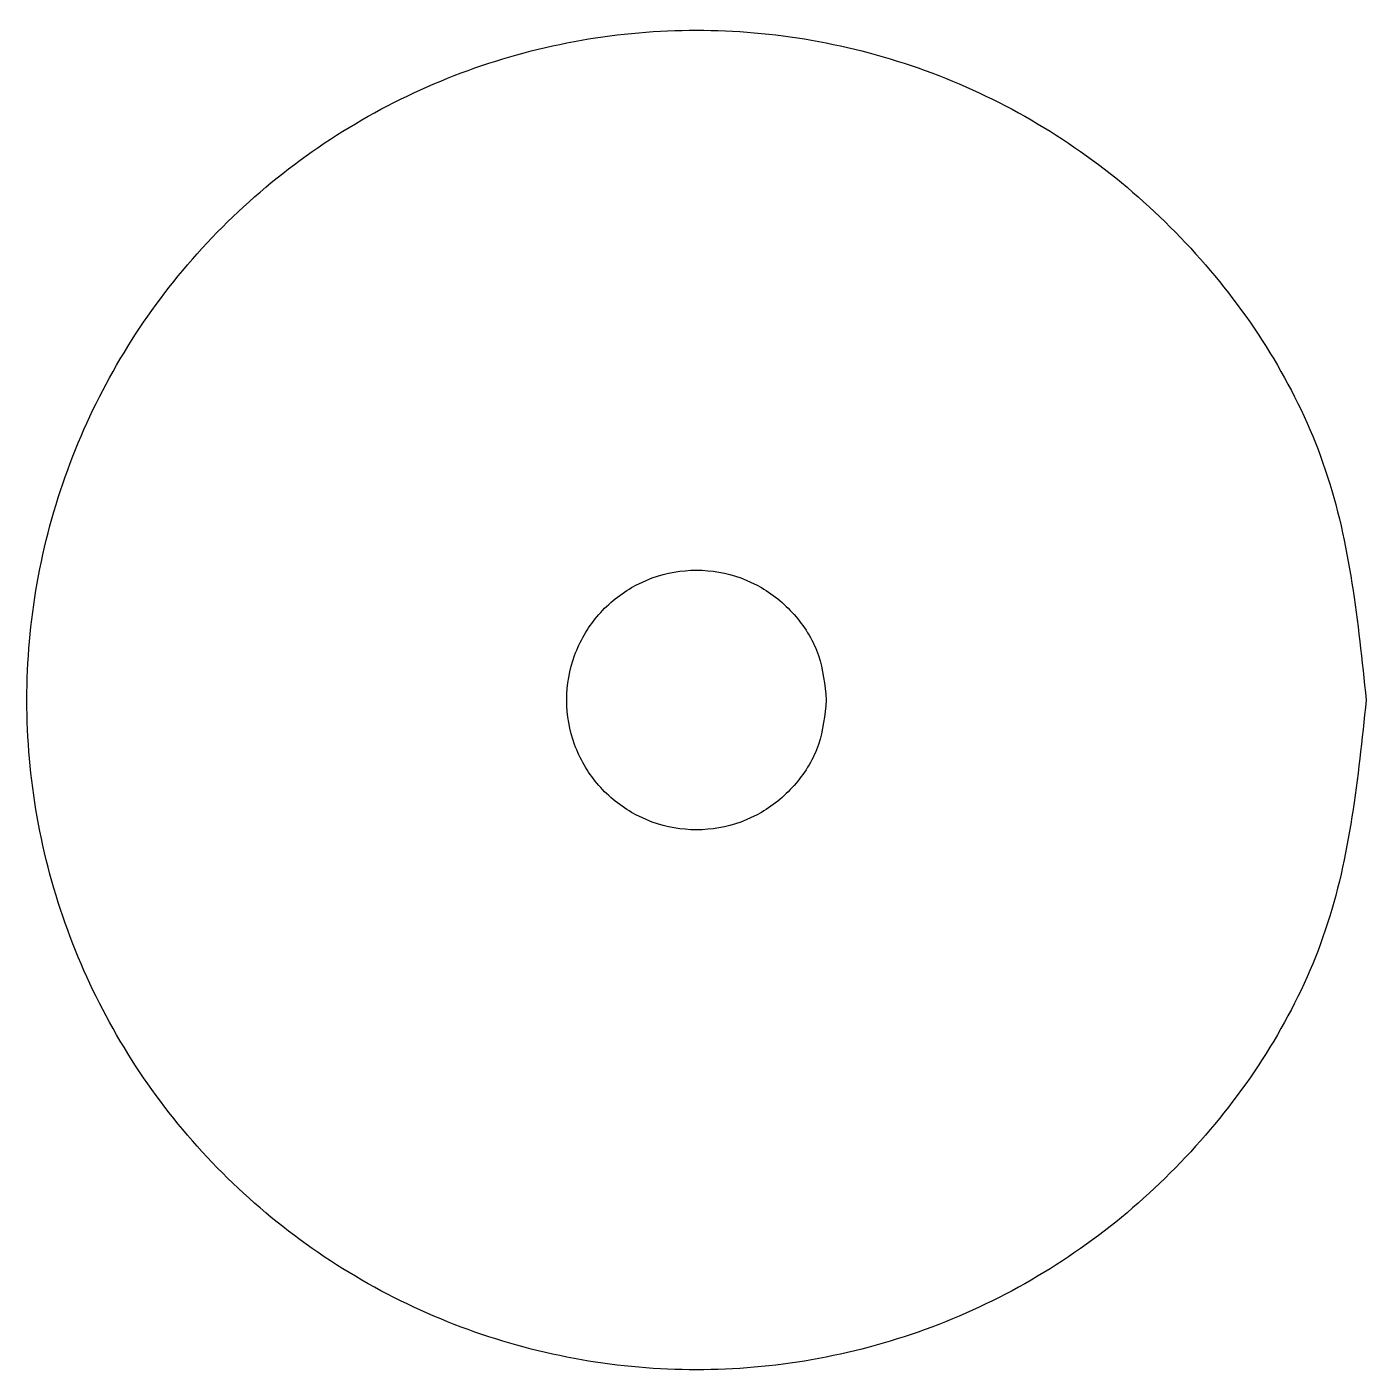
# Model space of a CAD drawing. Extents: x -12.9 to 12.9, y -13 to 13.
import ezdxf

# ---------------------------------------------------------------- set-up
doc = ezdxf.new("R2010")
doc.units = 0
doc.layers.get('0').update_dxf_attribs({"linetype": 'CONTINUOUS'})

msp = doc.modelspace()

# ---------------------------------------------------------------- linework, layer by layer
at = {"color": 7}
for p, q in [((2.5, 0), (2.5, 0)), ((12.899495, 0), (12.899495, 0))]:
    msp.add_line(p, q, dxfattribs=at)
for points, knots in [([(12.899495, 0), (12.745372, 1.50814), (12.439333, 4.502835), (10.064966, 8.460372), (6.58849, 11.402697), (2.28353, 12.963208), (-2.284518, 12.963208), (-6.583449, 11.402697), (-10.083998, 8.460372), (-12.368917, 4.502835), (-13.166696, 0), (-12.368917, -4.502836), (-10.083999, -8.460372), (-6.583449, -11.402697), (-2.284518, -12.963208), (2.28353, -12.963208), (6.58849, -11.402697), (10.064966, -8.460372), (12.439333, -4.502836), (12.745372, -1.50814), (12.899495, 0)], [0, 0, 0, 0, 4.501461, 8.938499, 13.43996, 17.941421, 22.378459, 26.879919, 31.38138, 35.818418, 40.319879, 44.82134, 49.258378, 53.759839, 58.2613, 62.698338, 67.199799, 71.70126, 76.138298, 80.639759, 80.639759, 80.639759, 80.639759]), ([(2.5, 0), (2.47013, 0.292287), (2.410818, 0.872677), (1.950651, 1.639671), (1.276889, 2.209911), (0.442562, 2.512348), (-0.442753, 2.512348), (-1.275912, 2.209911), (-1.95434, 1.639671), (-2.397171, 0.872677), (-2.551785, 0), (-2.397171, -0.872677), (-1.95434, -1.639671), (-1.275912, -2.209912), (-0.442753, -2.512348), (0.442562, -2.512348), (1.276889, -2.209912), (1.950651, -1.639671), (2.410818, -0.872677), (2.47013, -0.292287), (2.5, 0)], [0, 0, 0, 0, 0.87241, 1.732335, 2.604745, 3.477156, 4.33708, 5.209491, 6.081901, 6.941826, 7.814236, 8.686646, 9.546571, 10.418982, 11.291392, 12.151317, 13.023727, 13.896137, 14.756062, 15.628472, 15.628472, 15.628472, 15.628472])]:
    msp.add_open_spline(points, degree=3, knots=knots, dxfattribs=at)

doc.saveas('drawing.dxf')
